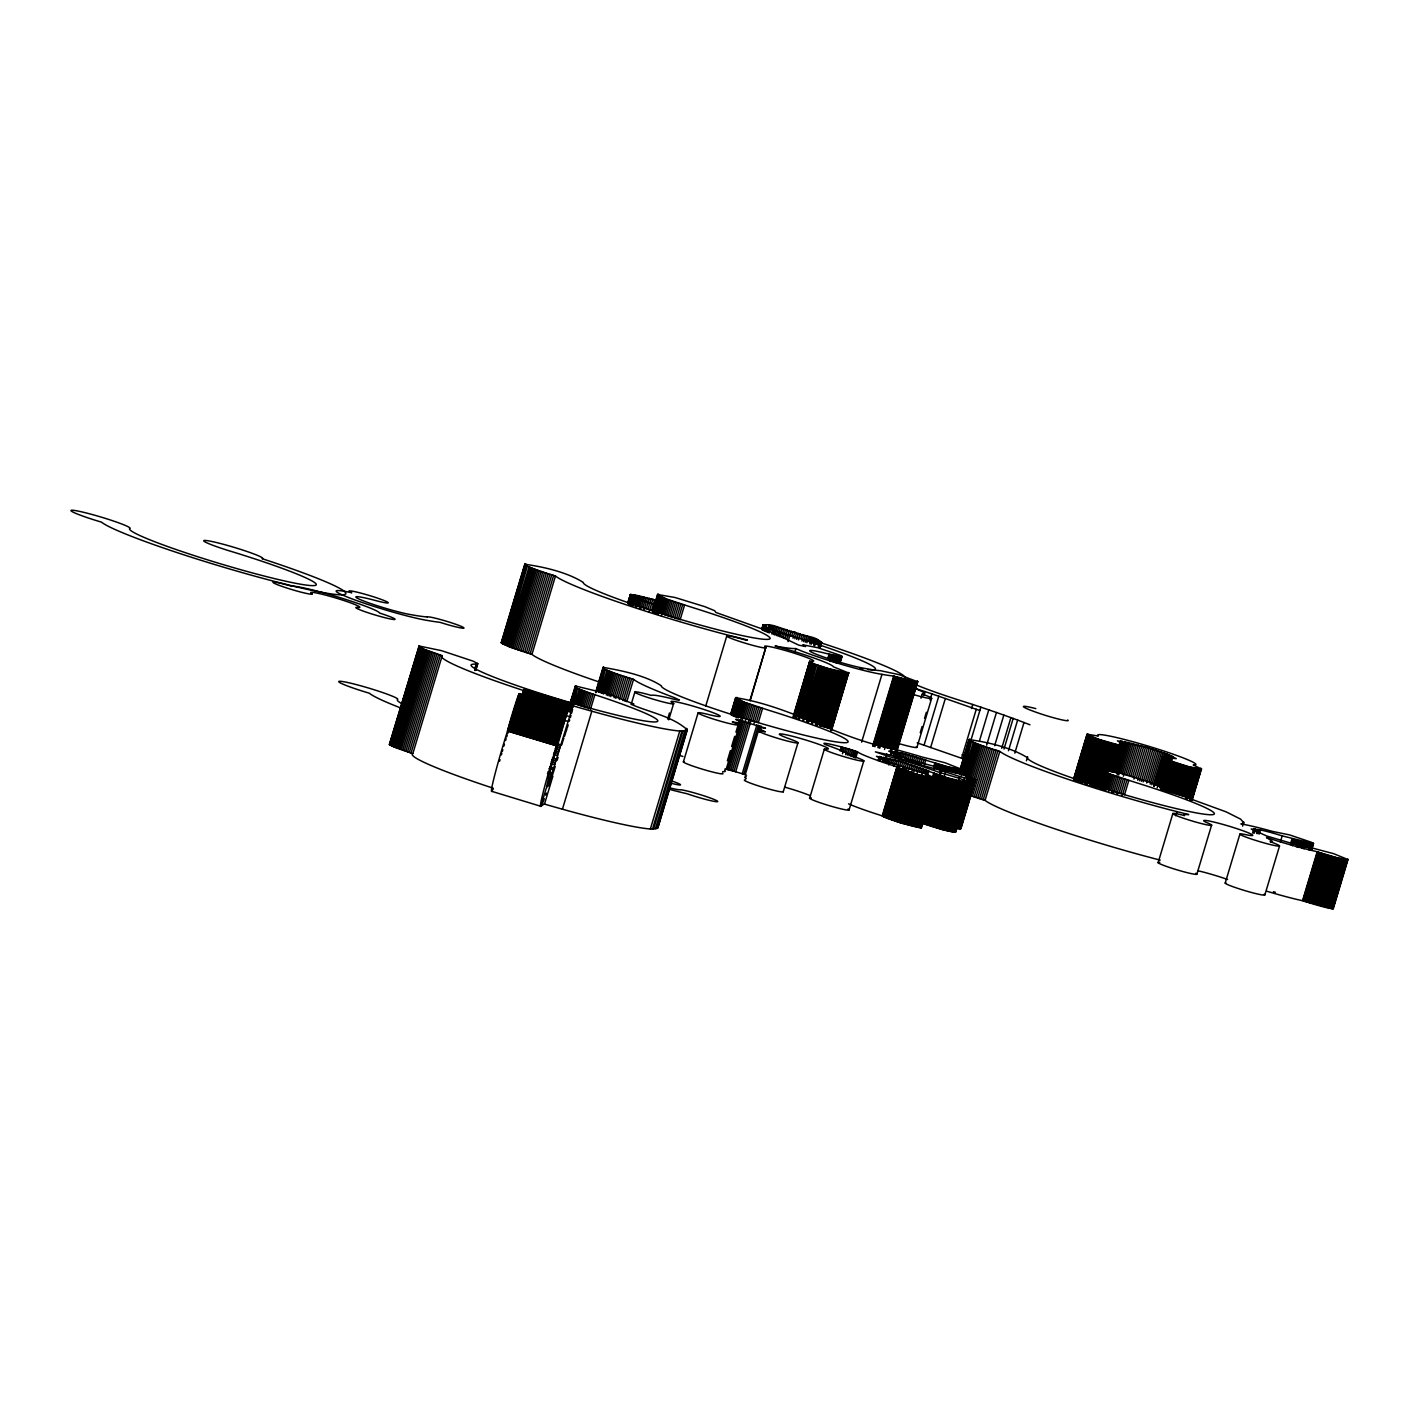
<?xml version="1.0" encoding="UTF-8"?>
<svg xmlns="http://www.w3.org/2000/svg" width="1419" height="1419" viewBox="0 0 1419 1419"><rect width="100%" height="100%" fill="white"/><g stroke="black" fill="none" stroke-linecap="round" stroke-linejoin="round"><path stroke-width="1.5" d="M921.215 822.878L943.795 830.026L955.643 831.995L970.348 783.004L959.616 778.392L938.083 771.989A51.315 3.938 16.7 0 0 888.915 756.558L875.363 751.857L891.398 755.422A51.315 3.938 16.7 0 0 938.651 769.79L962.153 777.257L975.616 779.705L957.062 772.539L908.781 759.484L888.702 751.148L902.661 753.241L948.211 766.899L962.011 769.453L945.019 762.748L921.818 756.948A51.315 3.938 16.7 0 0 880.649 746.11C830.026 733.197 787.332 705.882 735.645 697.669L730.679 714.289M970.348 783.111L947.59 777.914L900.959 761.577L876.428 756.309L886.041 761.418L925.223 773.763L936.274 778.57L921.374 827.703L900.391 822.86L880.117 815.18A51.315 3.938 16.7 0 1 848.544 803.846M573.134 707.088L573.524 704.037L553.108 769.825L546.617 786.729L550.395 769.825L568.345 708.489L555.876 748.079A51.315 2.395 -73.1 0 0 541.827 797.886A51.315 2.395 -73.1 0 0 544.328 798.737M524.445 690.503L524.551 689.173L521.571 696.25M492.056 791.092A51.315 2.395 -73.1 0 1 506.849 733.162L519.319 693.589L518.999 696.179M518.698 697.545L518.307 699.159M572.602 709.358L571.609 713.154M499.665 761.152L500.056 759.679M501.35 754.908L501.829 753.223M571.006 715.318L570.367 717.606M502.326 751.467L502.84 749.693M569.303 721.224L569.675 720.001M503.905 746.057L504.454 744.23M491.843 791.359L540.816 806.294L546.12 788.662L552.523 776.069M552.807 776.37L544.63 803.668L540.816 806.294M419.048 646L424.086 649.263L442.214 655.667L412.823 753.649L393.666 746.82L389.391 744.372L419.048 646L441.433 650.629L473.449 661.272L477.724 663.737L475.791 670.282M389.533 744.567L419.385 645.947M389.782 744.798L419.19 646.816M390.154 745.064L419.563 647.064M390.651 745.347L420.042 647.366M391.236 745.684L420.645 647.685M391.946 746.022L421.337 648.04M392.761 746.412L422.152 648.43M393.666 746.82L423.075 648.838M394.695 747.245L424.086 649.263M395.795 747.707L425.203 649.725M397.001 748.185L426.392 650.204M398.296 748.682L427.687 650.7M399.661 749.197L429.052 651.197M401.098 749.711L430.507 651.729M402.624 750.261L432.015 652.279M404.202 750.811L433.593 652.829M405.834 751.378L435.225 653.379M407.519 751.946L436.91 653.946M409.257 752.513L438.648 654.531M411.013 753.081L440.422 655.099M474.904 668.349L476.145 664.181L477.76 663.897M474.833 670.442L476.695 664.198M475.259 670.424L477.334 663.312M475.578 670.371L477.582 663.542M598.516 681.776A128.26 9.844 16.7 0 1 532.019 654.478L510.095 647.117L501.244 642.665L524.764 564.283C544.08 566.802 568.008 572.62 583.351 582.499A97.468 7.485 16.7 0 0 670.815 616.52A97.468 7.485 16.7 0 0 769.595 638.993A97.468 7.485 16.7 0 0 690.397 606.853L666.38 598.942L657.547 594.49L675.054 597.505L704.888 606.693L714.697 610.72L715.903 612.458L773.053 632.839L798.879 645.202A51.315 3.938 16.7 0 1 805.566 646.532L802.764 644.794L817.77 647.72L840.154 655.276L842.088 656.607L840.03 663.081M501.404 643.02L525.065 564.07M501.652 643.25L525.402 564.017M502.007 643.516L525.846 563.999M502.486 643.8L526.006 565.418L524.764 564.283M503.089 644.137L526.006 565.418M503.78 644.474L526.609 565.738M504.596 644.865L527.3 566.092M505.501 645.273L529.021 566.873L528.116 566.465M506.512 645.698L530.032 567.316L529.021 566.873M507.612 646.159L531.132 567.76L530.032 567.316M508.818 646.621L532.32 568.239L531.132 567.76M510.095 647.117L533.615 568.735L532.32 568.239M511.461 647.632L534.981 569.25L533.615 568.735M512.898 648.164L536.417 569.764L534.981 569.25M514.405 648.696L537.925 570.314L536.417 569.764M515.984 649.246L539.504 570.864L537.925 570.314M517.616 649.813L541.136 571.431L539.504 570.864M519.301 650.381L542.821 571.981L541.136 571.431M521.021 650.949L544.541 572.567L542.821 571.981M522.795 651.516L546.315 573.134L544.541 572.567M524.604 652.101L548.124 573.702L546.315 573.134M526.431 652.669L549.933 574.287L548.124 573.702M528.258 653.237L551.778 574.837L549.933 574.287M530.121 653.787L553.641 575.404L555.538 576.079A128.26 9.844 16.7 0 0 726.67 634.772L747.494 640.004A46.171 3.547 16.7 0 0 745.649 640.022L745.33 639.951A20.522 1.579 16.7 0 0 727.433 636.688A20.522 1.579 16.7 0 0 755.405 646.053L756.309 646.284A20.522 1.579 16.7 0 0 765.834 647.436L750.172 700.809M531.965 654.336L555.485 575.954M569.995 703.256L576.025 686.122L608.68 694.068L633.974 704.09L630.941 704.232C649.459 712.391 672.269 716.187 687.328 729.845L657.919 827.827L652.509 829.122A27.333 2.093 16.7 0 0 650.753 828.998L648.855 828.873A127.941 9.809 16.7 0 1 562.438 809.202L555.946 807.376A128.26 9.844 16.7 0 1 544.453 804.076M570.136 703.452L575.263 686.193M570.403 703.682L575.6 686.14M570.775 703.948L576.025 686.122M571.254 704.25L576.256 687.559L575.067 686.299M571.857 704.569L576.256 687.559M572.549 704.924L576.859 687.896M573.365 705.296L577.568 688.25M574.908 703.629L579.289 689.031L578.367 688.623M575.919 704.055L580.3 689.474L579.289 689.031M577.036 704.516L581.418 689.918L580.3 689.474M578.242 704.995L582.606 690.397L581.418 689.918M579.52 705.491L583.901 690.893L582.606 690.397M580.885 706.006L585.267 691.408L583.901 690.893M582.34 706.52L586.721 691.94L585.267 691.408M583.848 707.07L588.229 692.472L586.721 691.94M585.426 707.62L589.807 693.022L588.229 692.472M587.058 708.187L591.439 693.589L589.807 693.022M588.761 708.755L593.124 694.157L591.439 693.589M590.481 709.323L594.863 694.725L593.124 694.157M595.572 692.437L603.093 667.373C622.444 670.637 646.106 675.763 661.36 685.803A97.468 7.485 16.7 0 0 748.842 719.841A97.468 7.485 16.7 0 0 847.604 742.314A97.468 7.485 16.7 0 0 768.406 710.156L744.407 702.245L735.645 697.669M595.838 692.667L603.412 667.32M596.814 690.893L603.855 667.302M597.293 691.177L604.033 668.721L603.093 667.373M562.438 809.202L591.829 711.203A127.941 9.809 16.7 0 0 678.264 730.891L680.144 730.998A27.333 2.093 16.7 0 1 681.9 731.14L687.328 729.845M597.878 691.514L604.033 668.721M598.57 691.851L604.618 669.058M599.386 692.241L605.31 669.413M600.29 692.649L607.03 670.194L606.126 669.786M627.641 603.075L630.71 594.472L656.5 600.219M627.783 603.27L630.391 594.526M628.032 603.483L630.71 594.472M601.301 693.075L608.042 670.619L607.03 670.194M628.706 602.614L631.153 594.455M628.386 603.749L630.178 594.614M628.865 604.051L630.834 595.59M602.401 693.536L609.141 671.081L608.042 670.619M629.468 604.37L631.313 595.874M630.16 604.725L633.14 594.614M603.607 693.997L610.347 671.542L609.141 671.081M630.976 605.097L634.027 594.738M605.505 692.454L611.624 672.038L610.347 671.542M633.779 598.978L635.002 594.898M631.881 605.505L634.328 597.346L631.916 596.193M632.892 605.931L636.067 595.093M606.25 695.008L612.99 672.553L611.624 672.038M634.612 604.352L637.237 595.324M607.687 695.541L614.427 673.085L612.99 672.553M637.273 599.669L638.497 595.572M635.18 606.871L637.645 598.694L634.328 597.346M609.194 696.073L615.935 673.617L614.427 673.085M636.475 607.35L639.827 595.874M610.773 696.623L617.513 674.167L615.935 673.617M638.444 605.824L641.246 596.193M613.026 695.15L619.145 674.734L617.513 674.167M639.277 608.396L642.736 596.548M643.073 601L644.297 596.92M614.09 697.758L620.83 675.302L619.145 674.734M640.785 608.928L643.233 600.769L637.645 598.694M642.967 607.438L645.911 597.328M615.828 698.325L622.569 675.87L620.83 675.302M643.995 610.046L647.578 597.754M618.205 696.853L624.325 676.437L622.569 675.87M646.284 608.574L649.299 598.215M619.393 699.478L626.134 677.023L624.325 676.437M648.022 609.141L651.055 598.694M621.824 698.006L627.961 677.59L626.134 677.023M651.623 603.27L652.846 599.173M649.175 611.766L651.623 603.589L643.233 600.769M623.065 700.614L629.788 678.158L627.961 677.59M651.587 610.294L654.656 599.687M624.91 701.163L631.65 678.725L633.495 679.275A128.26 9.844 16.7 0 0 674.397 697.634L679.382 700.028L676.703 699.922A46.348 3.547 16.7 0 0 651.356 695.416L647.507 694.334A20.345 1.561 16.7 0 0 635.943 692.969A20.345 1.561 16.7 0 0 660.952 701.394A20.345 1.561 16.7 0 0 672.535 702.76A25.648 1.969 16.7 0 1 685.785 704.108A25.648 1.969 16.7 0 1 717.517 714.52A25.648 1.969 16.7 0 1 707.957 714.378A20.7 1.596 16.7 0 0 700.773 714.502A20.7 1.596 16.7 0 0 727.894 723.193A20.7 1.596 16.7 0 0 735.06 723.051L732.31 721.934L737.366 722.626A46.348 3.547 16.7 0 0 735.787 719.327L765.462 728.16A46.348 3.547 16.7 0 0 765.373 731.849L762.571 731.246A20.345 1.561 16.7 0 0 767.307 734.918A20.345 1.561 16.7 0 0 794.463 742.634A20.345 1.561 16.7 0 0 789.727 738.944A25.648 1.969 16.7 0 1 782.969 734.173A25.648 1.969 16.7 0 1 815.57 743.166A25.648 1.969 16.7 0 1 826.124 748.984A20.7 1.596 16.7 0 0 835.649 754.039A20.7 1.596 16.7 0 0 862.025 761.098A20.7 1.596 16.7 0 0 852.482 756.043L846.788 753.312A46.348 3.547 16.7 0 0 826.142 744.904C814.08 739.175 855.018 750.261 857.573 751.981A51.315 3.938 16.7 0 0 894.821 766.189L916.319 774.242L936.274 778.57M652.474 611.607L657.636 594.366M652.616 611.802L657.848 594.277M652.864 612.015L657.955 595.075M653.219 612.281L658.629 594.206M626.755 701.731L633.548 679.399M653.698 612.582L658.788 595.625M654.301 612.902L659.374 595.945M654.993 613.256L660.083 596.299M656.429 611.518L660.882 596.689M656.713 614.037L661.804 597.08M657.724 614.462L662.797 597.523M631.757 702.423L634.825 692.224M659.463 612.795L663.915 597.967M660.651 613.274L665.103 598.446M661.307 615.881L666.38 598.942M663.312 614.285L667.746 599.457M664.748 614.817L669.2 599.971M666.256 615.349L670.708 600.521M667.835 615.899L672.287 601.071M669.466 616.467L673.919 601.638M671.152 617.034L675.604 602.206M672.872 617.602L677.324 602.773M674.646 618.17L679.098 603.341M676.455 618.755L680.889 603.909M678.264 619.323L682.716 604.494M680.109 619.89L684.561 605.062M667.639 719.078L669.466 712.959M668.757 719.823L673.653 703.505M650.363 829.015L679.772 731.016M652.509 829.122L681.9 731.14M653.52 829.068L682.929 731.087M655.347 828.98L684.738 730.998M659.108 820.076L660.97 813.832M663.471 805.478L666.611 795.066M667.852 790.897L672.234 776.299M680.375 749.197L682.237 742.935M684.738 734.599L686.619 728.355M656.678 828.749L686.087 730.767M657.547 828.359L687.222 729.171M683.39 761.861L698.095 712.87M705.775 705.97L726.776 635.978M730.803 714.484L735.858 697.58M731.069 714.715L736.195 697.527M731.424 714.981L736.638 697.509M731.902 715.265L737.188 697.527M732.488 715.584L737.401 699.265M733.197 715.939L738.093 699.62M733.995 716.329L738.909 699.993M734.918 716.737L739.813 700.401M761.648 629.185C764.398 617.567 786.747 632.519 794.835 632.076C801.469 637.113 823.996 635.428 820.519 646.851M761.772 629.38L763.156 624.732M735.911 717.163L740.824 700.826M762.038 629.61L763.493 624.679M762.393 629.876L762.943 624.821M762.872 630.16L763.617 625.797M737.029 717.606L741.924 701.288M763.475 630.497L765.16 624.732M764.167 630.852L765.923 624.821M738.217 718.085L743.113 701.766M764.965 631.224L766.189 627.145L764.096 626.081M740.115 716.542L744.407 702.245M765.888 631.632L767.111 627.553L766.189 627.145M727.362 760.815L730.413 750.598M731.636 746.518L734.705 736.319M735.929 732.222L739.601 719.983M740.86 719.096L745.773 702.76M766.899 632.058L768.85 625.3M724.914 768.974L726.191 769.258L740.895 720.267M767.998 632.519L770.02 625.531M742.314 719.628L747.21 703.292M726.191 769.258L727.592 769.595L742.297 720.604M769.187 632.98L771.28 625.779M727.592 769.595L729.082 769.967L743.787 720.976M744.425 718.12L748.718 703.824M749.942 700.401L765.196 649.547M771.386 630.16L772.61 626.081M745.401 720.71L750.296 704.374M729.082 769.967L730.661 770.375L745.347 721.384M772.805 630.479L774.029 626.4M771.83 633.991L773.071 629.912L767.111 627.553M747.636 719.238L751.928 704.941M730.661 770.375L732.293 770.819L746.997 721.828M773.284 634.524L775.519 626.755M732.293 770.819L733.978 771.28L748.682 722.289M748.718 721.845L753.613 705.509M774.792 635.056L777.08 627.127M750.438 722.413L755.334 706.077M776.37 635.606L778.694 627.535M733.978 771.28L735.698 771.776L750.385 722.785M778.517 634.098L780.361 627.961M778.002 636.173L779.226 632.094L773.071 629.912M752.815 720.941L757.107 706.662M780.237 634.541L782.082 628.422M779.687 636.741L780.911 632.661L779.226 632.094M754.003 723.566L758.917 707.23M781.408 637.308L783.838 628.901M756.451 722.094L760.726 707.797M746.571 775.2L742.243 773.745L756.948 724.737M783.182 637.876L785.629 629.38M758.296 722.661L762.571 708.365M743.787 774.242L758.491 725.251M785.594 636.031L787.439 629.894M784.973 638.461L786.197 634.382L780.911 632.661M745.241 774.739L759.945 725.748M786.8 639.029L789.283 630.426M759.449 732.346L761.276 726.209M789.283 637.096L791.128 630.958M788.042 641.636L789.869 635.517L786.197 634.382M791.749 635.606L792.973 631.508M792.99 638.195L794.835 632.076M794.835 638.763L796.662 632.643M796.662 639.33L798.489 633.211M794.622 652.829L795.899 648.589A51.315 3.938 16.7 0 0 837.689 663.223A51.315 3.938 16.7 0 0 881.022 674.185L881.962 674.344A121.378 9.312 16.7 0 0 892.48 675.923L917.809 681.829L898.99 674.628L880.348 670.673A125.174 9.596 16.7 0 1 864.81 668.42A30.775 2.359 16.7 0 1 817.557 654.78A30.775 2.359 16.7 0 1 826.674 653.591L842.088 656.607M798.454 639.916L800.298 633.779M800.83 638.444L802.054 634.364M801.948 641.051L803.793 634.932M803.633 641.619L805.478 635.499M805.265 642.186L807.109 636.067M806.843 642.736L808.688 636.617M808.972 641.228L810.196 637.149M809.806 643.8L811.633 637.681M811.154 644.315L812.998 638.195M813.052 642.772L814.275 638.674M813.637 645.29L815.482 639.153M793.15 716.595L809.735 661.183L811.42 661.183A25.648 1.969 16.7 0 0 795.403 653.556A25.648 1.969 16.7 0 0 764.628 646.195L764.93 646.816A25.648 1.969 16.7 0 0 765.515 647.206L765.905 647.419M793.452 716.843L809.735 661.183M814.737 645.734L816.581 639.614M794.303 714.874L809.806 661.626M793.948 717.163L810.196 661.91M794.285 717.34L810.48 662.07M816.368 644.12L817.592 640.04M794.658 717.535L810.817 662.265M795.101 717.748L811.189 662.46M817.273 644.528L818.497 640.448M795.58 717.961L811.615 662.655M796.094 718.191L812.094 662.868M818.089 644.918L819.313 640.82M797.301 716.311L812.626 663.099M818.178 647.312L820.005 641.175M797.921 716.56L813.193 663.347M819.366 645.592L820.59 641.494M797.939 718.954L813.814 663.595M819.845 645.876L821.069 641.796M819.987 646.993L821.441 642.062M798.631 719.22L814.471 663.861M820.306 646.94L821.69 642.293M799.376 719.504L815.162 664.127M800.777 717.659L815.907 664.411M801.593 717.961L816.67 664.695M802.427 718.262L818.32 665.298L817.486 664.997M802.675 720.692L819.189 665.6L818.32 665.298M803.562 720.994L820.093 665.919L819.189 665.6M783.235 791.855L797.921 742.864M805.123 719.185L821.016 666.221L820.093 665.919M806.063 719.504L821.956 666.54L821.016 666.221M806.4 721.934L822.931 666.859L821.956 666.54M807.376 722.253L823.907 667.178L822.931 666.859M808.387 722.573L824.9 667.498L823.907 667.178M827.774 658.451L829.051 654.23M810.018 720.781L825.911 667.817L824.9 667.498M828.749 658.718L830.009 654.478M811.047 721.1L826.94 668.136L825.911 667.817M829.689 658.966L830.949 654.727M811.437 723.53L827.951 668.438L826.94 668.136M829.955 661.307L831.871 654.957M830.86 661.538L832.758 655.17M812.466 723.832L828.98 668.757L848.934 673.085L833.343 666.788A46.171 3.547 16.7 0 0 776.778 646.443L775.058 645.982L779.811 646.851A127.941 9.809 16.7 0 0 793.682 648.572L795.899 648.589M832.35 659.622L833.627 655.383M814.134 722.023L830.009 669.058M833.184 659.817L834.461 655.578M815.162 722.324L831.037 669.36M833.343 662.123L835.259 655.773M834.106 662.301L836.022 655.933M815.535 724.737L832.066 669.662M834.833 662.442L836.749 656.092M816.564 725.02L833.077 669.945M835.525 662.584L837.423 656.234M836.163 662.708L838.079 656.358M817.557 725.304L834.088 670.229M836.767 662.833L838.682 656.465M819.189 723.459L835.082 670.495M837.334 662.921L839.232 656.571M837.831 662.992L839.746 656.642M838.31 663.063L840.208 656.695M819.526 725.836L836.057 670.761M838.718 663.099L840.633 656.749M839.09 663.134L841.272 655.844M820.484 726.102L837.015 671.01M839.409 663.152L841.538 656.004M839.658 663.134L841.751 656.163M821.424 726.333L837.937 671.258M822.328 726.563L838.86 671.489M823.215 726.794L839.746 671.701M824.067 727.007L840.598 671.914M824.9 727.202L841.432 672.109M825.698 727.379L842.212 672.287M826.443 727.539L842.975 672.464M827.171 727.699L843.702 672.606M827.845 727.841L844.376 672.748M828.483 727.947L845.014 672.872M829.086 728.071L845.6 672.978M829.636 728.16L846.15 673.067M830.133 728.231L846.664 673.138M809.61 798.276L824.315 749.285M830.594 728.284L847.125 673.209M831.002 728.337L847.533 673.245M830.718 730.483L847.888 673.28M831.037 730.483L848.331 672.482M831.286 730.483L848.562 672.624M831.481 730.448L848.739 672.766M840.137 751.006L841.361 746.926M841.538 751.361L842.762 747.263M842.443 753.791L844.27 747.671M844.642 752.194L845.866 748.097M845.671 754.695L847.515 748.576M847.338 755.192L849.165 749.072M848.97 755.706L850.815 749.587M850.549 756.221L852.393 750.101M852.056 756.717L853.883 750.598M853.44 757.214L855.267 751.094M854.664 757.675L856.508 751.556M855.746 758.101L857.573 751.981M861.635 742.137L881.962 674.344M849.13 809.788L863.834 760.797M872.685 745.951L893.668 676.047M873.146 746.11L894.112 676.189M874.069 746.394L895.052 676.491M875.009 746.696L895.992 676.792M876.605 744.869L896.95 677.076M877.563 745.17L897.908 677.377M877.882 747.582L898.866 677.661M878.858 747.866L899.823 677.963M879.815 748.15L900.781 678.247M881.412 746.305L901.757 678.513M878.059 760.513L879.283 756.433M882.37 746.589L902.697 678.796M878.946 760.637L880.17 756.558M883.31 746.855L903.637 679.045M879.94 760.815L881.164 756.717M884.232 747.103L904.577 679.311M884.516 749.48L905.499 679.559M886.059 747.6L906.404 679.79M882.21 761.24L883.434 757.161M886.946 747.831L907.273 680.02M883.487 761.506L884.711 757.427M887.797 748.044L908.142 680.251M885.58 758.048L886.804 753.95M888.631 748.256L908.976 680.464M884.835 761.808L886.059 757.711M889.447 748.452L909.792 680.659M886.272 762.127L887.496 758.048M890.227 748.629L910.572 680.836M890.334 750.935L911.317 681.014M887.762 762.482L888.986 758.402M891.7 748.966L912.045 681.173M890.423 755.05L891.646 750.97M892.374 749.126L912.719 681.315M893.03 749.25L913.375 681.457M891.274 755.174L892.498 751.094M888.72 764.912L890.547 758.793M893.633 749.374L913.978 681.581M894.201 749.48L914.546 681.688M894.733 749.569L915.078 681.776M890.955 763.28L892.179 759.2M893.296 755.511L894.52 751.431M895.212 749.64L915.557 681.847M895.655 749.693L916 681.9M894.449 755.742L895.673 751.662M896.063 749.746L916.39 681.954M896.098 751.041L917.082 681.12M892.622 763.706L893.846 759.626M896.063 751.91L917.33 681.28M896.329 751.91L917.525 681.422M896.684 751.857L917.774 681.652M895.691 755.99L896.914 751.91M893.739 766.207L895.584 760.087M897.021 756.274L898.245 752.194M896.116 764.646L897.34 760.566M898.422 756.593L899.646 752.513M882.246 815.89L896.95 766.899M899.894 756.948L901.118 752.868M882.529 816.173L897.056 767.023M882.778 816.351L899.132 761.063M883.115 816.546L897.801 767.555M883.505 816.776L898.209 767.785M900.817 759.36L902.661 753.241M883.984 817.007L898.688 768.016M899.114 767.697L900.959 761.577M884.534 817.255L899.22 768.264M885.137 817.539L899.841 768.548M903.034 757.711L904.258 753.631M921.002 698.201L922.244 694.122L924.585 693.926A46.348 3.547 16.7 0 0 914.262 688.144M885.828 817.823L900.515 768.832M901.562 766.189L902.786 762.109M886.573 818.124L901.26 769.133M904.701 758.136L905.925 754.057M923.574 695.612L924.798 691.532L913.712 687.931M887.372 818.444L902.076 769.453M902.803 768.761L904.648 762.642M888.223 818.781L902.927 769.79M905.801 760.637L907.628 754.518M889.145 819.118L903.85 770.127M904.648 769.311L906.493 763.191M890.121 819.472L904.808 770.482M908.16 759.059L909.384 754.979M891.132 819.827L905.819 770.836M906.51 769.878L908.337 763.759M909.331 761.595L911.175 755.476M892.179 820.2L906.883 771.209M893.278 820.572L907.965 771.581M908.337 770.446L910.182 764.327M911.14 762.109L912.985 755.972M920.257 732.683L922.084 726.546M924.549 718.386L926.376 712.267M930.048 700.01L931.893 693.891L924.798 691.532M894.396 820.945L909.1 771.954M916.976 747.316L931.662 698.325M910.767 768.974L911.991 764.894M912.985 762.624L914.812 756.504M895.549 821.335L910.253 772.344M896.737 821.707L911.441 772.716M911.956 771.599L913.801 765.462M914.829 763.174L916.656 757.037M897.943 822.098L912.63 773.107M913.712 772.167L915.557 766.047M899.149 822.47L913.854 773.479M916.674 763.706L918.519 757.586M900.391 822.86L915.078 773.869M916.053 770.694L917.277 766.615M964.973 759.431L924.053 745.223L938.757 696.232L931.893 693.891M918.519 764.273L920.363 758.154M901.615 823.233L916.319 774.242M917.117 773.302L918.962 767.182M920.363 764.841L922.208 758.722M902.856 823.588L917.561 774.597M919.352 771.812L920.576 767.732M904.08 823.96L918.785 774.969M922.811 763.369L924.035 759.289M905.304 824.297L920.009 775.306M920.913 772.362L922.137 768.282M906.528 824.652L921.215 775.643M924 765.976L925.827 759.857M921.8 774.951L923.645 768.832M930.633 747.511L945.338 698.52L938.757 696.232M907.717 824.971L922.403 775.98M923.84 773.426L925.064 769.346M908.887 825.29L923.574 776.299M925.188 773.94L926.412 769.861M910.022 825.592L924.727 776.601M925.844 776.477L927.689 770.34M911.14 825.876L925.827 776.885M912.204 826.142L926.909 777.151M927.636 774.898L928.86 770.819M913.233 826.39L927.937 777.399M914.226 826.621L928.913 777.63M915.166 826.834L929.853 777.843M933.684 766.969L934.908 762.89M916.053 827.029L930.74 778.038M916.887 827.206L931.574 778.197M934.216 769.382L936.061 763.262M932.514 777.08L933.755 772.983M917.65 827.348L932.354 778.357M933.188 777.364L934.411 773.266M936.026 767.732L937.249 763.653M918.359 827.472L933.063 778.481M933.915 777.647L935.139 773.568M918.998 827.579L933.702 778.588M937.214 768.105L938.438 764.025M919.583 827.667L934.27 778.659M934.695 777.967L935.919 773.887M920.08 827.72L934.784 778.729M923.148 818.621L926.199 808.404M927.441 804.325L930.492 794.126M931.715 790.046L934.784 779.829M920.523 827.756L936.771 774.206M938.438 768.495L939.662 764.415M920.878 827.756L935.582 778.765M921.162 827.738L936.15 778.322M922.971 823.552L937.675 774.561M939.662 768.867L940.886 764.788M923.929 823.889L938.615 774.898M939.36 774.366L940.584 770.286M940.903 769.24L942.127 765.16M939.662 774.49L940.886 770.411M924.922 824.262L939.626 775.271M940.478 774.809L941.702 770.73M942.145 769.612L943.369 765.533M925.968 824.616L940.655 775.625M927.05 824.989L941.737 775.998M943.369 769.967L944.593 765.888M928.168 825.379L942.855 776.37M944.593 770.322L945.817 766.225M929.321 825.752L944.007 776.761M945.799 770.659L947.023 766.579M944.291 776.211L945.515 772.131M946.987 770.978L948.211 766.899M930.492 826.142L945.178 777.133M948.158 771.297L949.382 767.218M931.68 826.514L946.384 777.523M949.293 771.599L950.517 767.519M932.904 826.905L947.59 777.914M950.411 771.883L951.635 767.803M934.128 827.277L948.814 778.286M951.475 772.149L952.699 768.069M935.352 827.649L950.056 778.659M971.483 708.56L972.724 704.48L964.388 701.784A73.753 5.658 16.7 0 1 916.568 685.022M952.504 772.397L953.728 768.318M936.593 828.022L951.298 779.031M953.497 772.628L954.721 768.548M937.835 828.377L952.521 779.386M954.419 772.841L955.643 768.761M955.306 773.036L956.53 768.956M939.059 828.731L953.745 779.74M956.14 773.195L957.364 769.116M940.265 829.068L954.969 780.078M956.903 773.355L958.127 769.258M961.568 758.296L976.254 709.305L945.338 698.52M957.612 773.479L958.836 769.4M941.471 829.405L956.158 780.415M958.251 773.568L959.475 769.488M958.818 773.657L960.042 769.577M960.468 768.211L969.035 739.618C988.351 742.155 1012.297 747.973 1027.622 757.835A97.468 7.485 16.7 0 0 1115.103 791.873A97.468 7.485 16.7 0 0 1213.866 814.346A97.468 7.485 16.7 0 0 1134.668 782.188L1110.669 774.277L1101.818 769.825L1119.325 772.858L1150.596 782.561L1158.968 786.055L1160.174 787.793L1226.14 811.863L1240.649 819.153L1243.931 823.073A27.333 2.093 16.7 0 0 1243.363 823.322L1240.862 823.925L1242.459 824.173A51.315 3.938 16.7 0 1 1272.4 831.392L1289.552 834.904L1311.369 842.265L1313.497 843.596L1311.67 849.821M960.007 770.606L969.354 739.405M942.642 829.725L957.346 780.734M959.333 773.71L960.557 769.63M960.876 768.779L969.674 739.352M959.758 773.745L961.106 768.69M960.007 773.124L970.117 739.334M960.113 773.745L970.294 740.753L969.035 739.618M943.795 830.026L958.481 781.035M958.534 780.681L959.758 776.601M960.61 773.692L961.887 769.222M960.787 773.55L962.011 769.453M971.057 739.849L980.866 707.176L972.724 704.48M961.089 773.745L970.294 740.753M944.912 830.31L959.599 781.319M961.177 776.14L970.88 741.09M962.596 774.472L971.572 741.428M945.994 830.594L960.681 781.603M963.501 774.88L973.292 742.226L972.387 741.818M947.041 830.842L961.727 781.851M964.512 775.306L974.303 742.651L973.292 742.226M948.034 831.091L962.738 782.1M963.217 781.94L964.441 777.86M948.992 831.303L963.678 782.312M965.612 775.767L975.403 743.113L974.303 742.651M949.879 831.499L964.583 782.508M966.8 776.246L976.609 743.574L975.403 743.113M950.73 831.676L966.605 778.41M951.528 831.836L966.215 782.845M968.095 776.743L977.886 744.07L976.609 743.574M966.392 782.738L967.616 778.641M979.589 740.47L988.777 709.855L980.866 707.176M952.255 831.96L966.942 782.969M967.368 782.951L968.592 778.871M952.912 832.084L967.616 783.075M969.461 777.257L979.252 744.585L977.886 744.07M953.497 832.155L969.514 779.084M954.029 832.226L968.734 783.235M954.49 832.261L970.383 779.262M970.898 777.772L980.689 745.117L979.252 744.585M954.863 832.279L969.567 783.288M955.182 832.279L969.869 783.288M955.413 832.243L971.199 779.421M955.679 828.253L957.24 828.572L971.944 779.563M972.405 778.322L982.196 745.649L980.689 745.117M957.24 828.572L972.636 779.687M957.931 828.678L973.257 779.794M973.984 778.871L983.775 746.199L982.196 745.649M958.552 828.785L973.806 779.865M959.102 828.856L974.285 779.9M961.763 821.761C958.215 823.818 962.667 829.175 959.599 828.909M962.987 817.681L966.037 807.464M968.503 799.305L970.33 793.186M960.007 828.927L974.977 779.102M960.344 828.927L975.243 779.279M960.592 828.909L985.407 746.766L983.775 746.199M960.929 828.696L975.616 779.705M986.648 745.152L996.457 712.498L988.777 709.855M1160.21 860.127L1156.237 859.098A128.26 9.844 16.7 0 1 985.123 800.422L972.405 796.325L987.092 747.334L985.407 746.766M974.126 796.893L988.83 747.902L987.092 747.334M975.9 797.478L990.586 748.469L988.83 747.902M977.691 798.046L992.395 749.055L990.586 748.469M994.648 745.702L1003.836 715.087L996.457 712.498M979.518 798.613L994.222 749.622L992.395 749.055M981.363 799.181L996.067 750.19L994.222 749.622M983.207 799.748L997.912 750.74L999.756 751.307A128.26 9.844 16.7 0 0 1170.941 810.107L1188.75 814.595L1183.978 814.488L1184.528 815.623L1180.98 814.701A20.345 1.561 16.7 0 0 1176.28 815.57A20.345 1.561 16.7 0 0 1203.454 824.067A20.345 1.561 16.7 0 0 1208.154 823.197A25.648 1.969 16.7 0 1 1212.926 821.832A25.648 1.969 16.7 0 1 1246.538 832.084A25.648 1.969 16.7 0 1 1245.669 834.638A20.7 1.596 16.7 0 0 1245.758 837.015A20.7 1.596 16.7 0 0 1273.801 845.352A20.7 1.596 16.7 0 0 1273.712 842.992L1270.129 841.698L1272.488 841.502L1266.475 837.494A51.315 3.938 16.7 0 0 1315.644 851.365L1337.62 857.892L1348.05 859.577L1333.541 853.635L1311.28 847.782A23.218 1.774 16.7 0 1 1301.028 846.15L1266.865 836.057L1251.186 828.998L1260.48 829.955A24.478 1.88 16.7 0 1 1282.191 835.862L1313.497 843.702M985.07 800.298L999.81 751.431M1001.725 748.239L1010.913 717.624L1003.836 715.087M1003.996 749.055L1013.184 718.422L1010.913 717.624M1008.466 750.722L1017.636 720.089L1013.184 718.422M1014.816 753.117L1024.004 722.502L1017.636 720.089M1026.398 760.815L1027.64 756.735M1073.527 779.35L1087.007 734.226L1098.341 736.035A51.315 3.938 16.7 0 1 1150.951 746.944A51.315 3.938 16.7 0 1 1193.237 764.983L1201.591 769.045L1188.785 766.721L1166.507 759.573L1162.267 757.249L1176.298 758.651L1167.465 754.198L1147.439 747.529L1117.427 740.842L1126.314 746.057L1120.052 745.383L1099.335 739.53L1087.007 734.439M1073.633 779.474L1087.326 734.12M1073.828 779.634L1087.61 734.102M1074.094 779.811L1087.947 734.102M1074.431 780.024L1087.912 735.113M1074.839 780.237L1088.32 735.326M1075.336 780.485L1088.799 735.574M1075.886 780.734L1089.366 735.822M1076.524 781.018L1089.987 736.106M1077.198 781.301L1090.679 736.39M1077.961 781.603L1091.442 736.709M1078.777 781.94L1092.24 737.029M1080.249 780.219L1093.127 737.348M1080.569 782.614L1094.049 737.703M1081.544 782.969L1095.007 738.057M1082.555 783.323L1096.036 738.412M1084.24 781.656L1097.1 738.785M1084.719 784.068L1098.2 739.157M1085.854 784.441L1099.335 739.53M1087.007 784.831L1100.488 739.92M1088.816 783.164L1101.676 740.31M1089.402 785.594L1102.882 740.683M1090.626 785.966L1104.106 741.073M1091.85 786.357L1105.33 741.445M1093.091 786.729L1106.572 741.818M1094.333 787.084L1107.796 742.172M1095.557 787.439L1109.037 742.527M1096.94 786.321L1101.924 769.701M1096.781 787.793L1110.243 742.882M1097.33 786.747L1102.226 770.411M1097.685 787.013L1102.598 770.677M1098.164 787.297L1103.077 770.978M1103.503 769.754L1111.449 743.219M1098.767 787.616L1103.663 771.297M1104.691 770.091L1112.638 743.538M1099.459 787.971L1104.354 771.652M1100.275 788.361L1105.17 772.025M1105.844 770.393L1113.809 743.858M1101.179 788.769L1106.075 772.433M1106.98 770.694L1114.944 744.159M1102.191 789.195L1107.086 772.858M1108.079 770.978L1116.043 744.443M1103.29 789.638L1108.186 773.32M1109.161 771.244L1117.108 744.709M1104.479 790.117L1109.392 773.781M1110.172 771.493L1118.137 744.957M1111.166 771.723L1119.112 745.188M1119.183 744.922L1120.407 740.824M1105.773 790.614L1110.669 774.277M1112.088 771.936L1120.052 745.383M1120.052 745.046L1121.276 740.949M1107.742 789.088L1112.035 774.792M1112.957 772.113L1120.921 745.578M1121.028 745.206L1122.269 741.108M1113.791 772.291L1121.755 745.755M1108.576 791.66L1113.472 775.324M1114.554 772.433L1122.518 745.897M1115.245 772.557L1123.209 746.022M1123.28 745.614L1124.504 741.534M1110.687 790.152L1114.979 775.856M1115.884 772.645L1123.848 746.11M1116.451 772.734L1124.398 746.199M1124.522 745.88L1125.764 741.8M1116.948 772.787L1124.895 746.252M1117.356 772.805L1125.32 746.27M1111.662 792.742L1116.558 776.406M1117.711 772.823L1125.675 746.288M1127.094 742.084L1117.374 774.845L1126.278 745.951M1113.294 793.31L1118.19 776.973M1118.704 775.076L1128.513 742.403M1120.815 773.39L1130.003 742.758M1115.582 791.837L1119.875 777.541M1122.358 773.763L1131.546 743.148M1116.7 794.445L1121.613 778.109M1123.369 776.211L1133.16 743.538M1119.094 792.973L1123.369 778.676M1125.639 774.597L1134.828 743.982M1120.886 793.54L1125.178 779.262M1127.36 775.058L1136.548 744.425M1122.092 796.165L1127.005 779.829M1129.116 775.519L1138.304 744.904M1124.557 794.693L1128.832 780.397M1130.908 776.016L1140.096 745.401M1132.717 776.53L1141.905 745.915M1133.941 779.102L1143.749 746.429M1136.406 777.594L1145.594 746.979M1137.648 780.184L1147.439 747.529M1139.492 780.752L1149.301 748.079M1141.337 781.319L1151.128 748.647M1143.164 781.887L1152.955 749.214M1145.576 780.415L1154.764 749.8M1146.729 783.022L1156.52 750.367M1149.071 781.55L1158.259 750.935M1150.135 784.175L1159.944 751.502M1151.767 784.725L1161.576 752.07M1153.966 783.235L1163.154 752.62M1153.789 786.055L1162.48 757.107M1153.966 786.215L1162.693 757.072M1154.215 786.392L1162.995 757.054M1155.137 784.547L1164.662 753.152M1155.527 784.76L1163.491 758.225M1156.006 784.991L1163.952 758.456M1156.538 785.239L1164.502 758.704M1164.875 757.764L1166.099 753.684M1157.141 785.523L1165.105 758.97M1157.194 787.847L1165.779 759.271M1166.241 758.278L1167.465 754.198M1158.543 786.108L1166.507 759.573M1159.341 786.428L1167.305 759.892M1167.518 758.775L1168.742 754.695M1160.21 786.747L1168.156 760.212M1168.706 759.236L1169.93 755.156M1160.494 789.141L1169.079 760.549M1169.824 759.697L1171.047 755.617M1161.451 789.478L1170.036 760.903M1170.817 760.123L1172.041 756.043M1162.463 789.851L1171.047 761.258M1171.739 760.531L1172.963 756.451M1163.509 790.206L1172.094 761.631M1164.609 790.578L1173.176 762.003M1165.726 790.968L1174.311 762.393M1166.879 791.341L1175.464 762.766M1168.068 791.731L1176.635 763.156M1169.256 792.104L1177.841 763.528M1170.48 792.494L1179.047 763.919M1171.704 792.866L1180.271 764.291M1172.945 793.239L1181.513 764.664M1174.169 793.611L1182.754 765.036M1175.411 793.966L1183.978 765.391M1176.635 794.321L1185.202 765.746M1177.841 794.658L1186.408 766.083M1158.099 862.734L1172.803 813.743M1179.029 794.995L1187.614 766.402M1180.2 795.314L1188.785 766.721M1181.353 795.616L1189.92 767.023M1175.677 815.73L1176.901 811.65M1182.47 795.899L1191.038 767.307M1183.535 796.165L1192.12 767.59M1184.581 796.414L1193.148 767.839M1185.574 796.644L1194.142 768.069M1185.894 798.915L1195.082 768.282M1186.798 799.11L1195.986 768.477M1188.235 797.23L1196.82 768.655M1189.016 797.389L1197.601 768.814M1189.743 797.513L1198.31 768.938M1189.778 799.66L1198.966 769.045M1190.364 799.748L1199.552 769.133M1190.878 799.802L1200.066 769.187M1191.321 799.837L1200.758 768.282M1191.694 799.855L1201.077 768.477M1191.978 799.837L1201.325 768.655M1192.208 799.802L1201.503 768.796M1196.926 874.015L1211.631 825.024M1225.2 883.079L1239.904 834.088M1242.547 826.089L1243.771 822.009M1252.569 832.882L1253.811 828.802M1253.438 832.988L1254.662 828.891M1254.396 833.13L1255.62 829.033M1256.649 833.521L1257.873 829.441M1257.926 833.769L1259.15 829.689M1259.256 834.053L1260.48 829.955M1280.364 841.981L1282.191 835.862M1264.861 894.892L1279.566 845.901M1290.776 842.957L1291.999 838.877M1291.396 845.369L1293.223 839.25M1292.62 845.742L1294.465 839.605M1294.465 844.057L1295.689 839.977M1295.707 844.411L1296.931 840.332M1296.292 846.788L1298.137 840.669M1297.498 847.125L1299.325 841.006M1298.669 847.445L1300.514 841.325M1300.425 845.706L1301.666 841.627M1301.542 845.99L1302.784 841.91M1302.021 848.314L1303.866 842.177M1303.068 848.562L1304.895 842.443M1304.061 848.793L1305.906 842.673M1305.622 846.983L1306.846 842.886M1306.527 847.178L1307.75 843.099M1307.378 847.356L1308.602 843.276M1308.158 847.515L1309.382 843.418M1308.886 847.64L1310.109 843.56M1308.939 849.786L1310.784 843.666M1309.542 849.875L1311.369 843.755M1310.056 849.946L1311.901 843.808M1310.517 849.981L1312.344 843.862M1310.89 849.999L1312.735 843.879M1311.209 849.981L1313.036 843.152M1311.44 849.963L1313.426 843.471M1266.883 891.238A51.315 3.938 16.7 0 0 1300.939 900.373L1302.518 900.71L1317.222 851.719M1331.59 907.344L1333.292 908.657L1302.908 900.852L1317.612 851.861M1303.972 901.225L1318.659 852.234M1305.054 901.597L1319.759 852.606M1306.189 901.97L1320.894 852.979M1307.342 902.36L1322.047 853.369M1308.531 902.732L1323.217 853.741M1309.737 903.123L1324.424 854.132M1310.943 903.495L1325.648 854.504M1312.167 903.868L1326.871 854.877M1313.409 904.24L1328.113 855.249M1314.65 904.612L1329.337 855.622M1315.874 904.967L1330.579 855.976M1317.098 905.322L1331.802 856.331M1318.304 905.659L1333.009 856.668M1319.493 905.996L1334.197 857.005M1320.663 906.298L1335.368 857.307M1321.816 906.599L1336.503 857.608M1322.916 906.883L1337.62 857.892M1323.998 907.167L1338.685 858.158M1325.027 907.415L1339.713 858.424M1326.002 907.646L1340.707 858.655M1326.942 907.858L1341.647 858.867M1327.829 908.054L1342.534 859.045M1328.663 908.213L1343.367 859.222M1329.443 908.373L1344.13 859.382M1330.135 908.497L1344.84 859.506M1330.791 908.603L1345.478 859.612M1331.359 908.674L1346.063 859.683M1331.873 908.728L1346.56 859.737M1333.08 905.765L1334.924 899.628M1337.372 891.469L1339.217 885.35M1341.664 877.173L1343.491 871.053M1332.299 908.763L1347.003 859.772M1332.672 908.781L1347.358 859.79M1332.955 908.763L1347.748 859.187M1333.292 908.657L1348.032 859.471M505.572 740.523L506.14 738.678M568.203 724.914L567.44 727.362M506.725 736.851L507.292 735.042M567.068 728.568L565.933 732.044M507.842 733.268L508.96 729.827M565.578 733.144L564.549 736.195M563.911 738.004L562.527 742.119A51.315 2.395 -73.1 0 1 561.676 745.081M921.516 827.649L920.292 826.567M389.391 744.372L390.97 743.928M501.244 642.665L502.876 642.399M427.19 616.999L426.551 616.893A125.174 9.596 16.7 0 1 410.996 614.658A30.775 2.359 16.7 0 1 363.743 601.017A30.775 2.359 16.7 0 1 372.86 599.829L375.237 600.45A20.54 1.579 16.7 0 0 386.766 601.709A20.54 1.579 16.7 0 0 360.089 592.911A20.54 1.579 16.7 0 0 351.362 592.574L351.77 592.77A51.315 3.938 16.7 0 0 354.271 599.705A51.315 3.938 16.7 0 0 427.208 620.422L428.148 620.564A121.378 9.312 16.7 0 0 438.666 622.143L440.316 622.427A19.21 1.472 16.7 0 0 463.552 628.209A19.21 1.472 16.7 0 0 448.386 621.841A19.21 1.472 16.7 0 0 427.243 616.928M955.572 832.19L954.029 830.931M821.743 642.772L822.47 643.304A128.26 9.844 16.7 0 1 904.896 677.803M442.214 655.667L441.948 655.702A128.26 9.844 16.7 0 0 524.427 690.822M412.823 753.649L412.557 753.684A128.26 9.844 16.7 0 0 493.209 788.201M476.145 664.181L474.425 664.127A97.468 7.485 16.7 0 0 535.885 691.958A97.468 7.485 16.7 0 0 652.084 721.863A97.468 7.485 16.7 0 0 600.343 696.534L594.863 694.725M591.829 711.203L585.355 709.394A128.26 9.844 16.7 0 1 571.928 705.527M1273.428 891.717L1275.397 892.267M735.698 771.776L742.243 773.745M789.869 635.517L795.704 637.308A97.468 7.485 16.7 0 1 868.109 669.644M551.778 574.837L553.641 575.404M827.951 668.438L828.98 668.757M996.067 750.19L997.912 750.74M629.788 678.158L631.65 678.725M524.427 689.173L573.578 704.072M524.321 689.279L573.613 704.374M524.196 689.474L573.595 704.658M524.054 689.74L573.081 704.64M523.895 690.095L572.921 704.995M523.7 690.503L572.744 705.403M523.505 691L572.531 705.899M523.274 691.55L572.3 706.467M523.026 692.188L572.07 707.088M522.777 692.88L571.804 707.779M522.494 693.643L571.52 708.542M519.159 693.696L571.218 709.358M519.035 693.873L568.398 708.915M518.893 694.122L568.38 709.198M518.733 694.441L570.917 710.227M518.556 694.849L567.6 709.748M518.361 695.31L570.598 711.15M518.148 695.86L567.174 710.759M517.9 696.463L570.261 712.125M517.651 697.137L566.678 712.036M517.367 697.882L566.394 712.781M517.084 698.68L566.11 713.58M516.764 699.532L565.809 714.431M516.445 700.454L568.824 716.435M516.126 701.412L565.152 716.311M515.771 702.423L564.815 717.322M515.434 703.469L564.46 718.369M515.062 704.551L564.106 719.468M563.237 719.965L567.316 721.207M514.707 705.686L563.733 720.586M514.334 706.839L563.361 721.739M513.944 708.01L562.988 722.91M513.572 709.216L562.598 724.116M513.199 710.422L562.226 725.34M512.809 711.664L561.853 726.563M512.436 712.888L561.463 727.787M512.064 714.129L561.09 729.029M511.691 715.353L560.736 730.253M511.337 716.577L560.363 731.477M510.982 717.783L560.008 732.683M510.645 718.972L559.671 733.871M510.308 720.142L559.334 735.042M509.989 721.278L559.015 736.195M509.669 722.395L558.696 737.295M509.386 723.477L558.412 738.377M509.102 724.506L558.128 739.405M508.836 725.481L557.862 740.399M508.587 726.422L557.632 741.339M508.374 727.326L557.401 742.226M508.162 728.142L557.188 743.059M507.984 728.923L560.718 744.744M507.807 729.632L556.833 744.532M507.665 730.288L556.691 745.188M556.142 745.206L560.239 746.447M507.541 730.856L556.585 745.773L507.505 731.069M555.663 746.944L559.742 748.185M555.148 748.718L559.228 749.959M554.616 750.527L558.696 751.768M554.084 752.354L558.164 753.595M553.534 754.198L557.614 755.44M552.399 757.888L556.496 759.13M551.831 759.733L555.929 760.974M551.264 761.56L555.361 762.801M550.696 763.369L554.794 764.61M549.579 766.881L553.658 768.122M549.029 768.584L553.108 769.825M547.947 771.83L552.026 773.071M547.432 773.355L551.512 774.597M655.259 604.742L651.623 603.589M962.082 754.819L966.162 756.167M976.254 709.305L979.678 710.44M972.405 796.325L969.071 795.19M917.188 742.882L924.053 745.223M922.244 694.122L925.809 695.416A20.7 1.596 16.7 0 1 930.492 698.556A20.7 1.596 16.7 0 1 913.623 694.601M1024.004 722.502L1029.981 724.807M1067.656 719.983A20.522 1.579 16.7 0 1 1060.224 719.468A20.522 1.579 16.7 0 1 1038.673 713.154A30.562 2.341 16.7 0 1 1024.021 707.176L1023.56 706.839A22.935 1.756 16.7 0 1 1035.852 708.613M916.284 746.696A20.7 1.596 16.7 0 1 898.919 743.609M862.894 668.952A97.468 7.485 16.7 0 1 859.79 668.455M1264.169 894.254A20.7 1.596 16.7 0 1 1245.102 890.671A20.7 1.596 16.7 0 1 1225.856 882.849M1195.809 873.27A20.345 1.561 16.7 0 1 1176.723 869.758A20.345 1.561 16.7 0 1 1159.82 862.415M1197.671 870.698A25.648 1.969 16.7 0 1 1227.577 879.478M784.938 787.19A25.648 1.969 16.7 0 1 810.48 795.793M848.03 809.025A20.7 1.596 16.7 0 1 828.465 805.424A20.7 1.596 16.7 0 1 811.42 797.975M783.022 791.376A20.345 1.561 16.7 0 1 762.074 787.031A20.345 1.561 16.7 0 1 745.507 779.918M746.252 778.641A46.348 3.547 16.7 0 1 746.305 776.725M722.36 773.053A20.7 1.596 16.7 0 1 703.292 769.453A20.7 1.596 16.7 0 1 684.047 761.631M679.754 755.511A25.648 1.969 16.7 0 1 682.965 756.487M724.612 770.286A46.348 3.547 16.7 0 1 722.679 771.617M669.094 787.687A33.311 2.554 16.7 0 0 670.708 788.095A23.218 1.774 16.7 0 0 680.978 789.727A20.54 1.579 16.7 0 1 708.152 797.23A20.54 1.579 16.7 0 1 714.768 801.487A20.54 1.579 16.7 0 1 687.31 793.806L685.342 793.327A51.315 3.938 16.7 0 1 669.484 789.372M399.342 707.425A128.26 9.844 16.7 0 1 369.525 693.377L369.472 693.252A30.792 2.359 16.7 0 1 338.751 681.563A30.792 2.359 16.7 0 1 370.731 688.694A30.792 2.359 16.7 0 1 397.426 699.478L397.338 699.78A97.468 7.485 16.7 0 0 403.156 704.409M672.198 781.089A17.738 1.366 16.7 0 1 680.499 784.867A17.738 1.366 16.7 0 1 670.3 783.04M493.138 789.07A51.315 2.395 -73.1 0 1 492.73 789.94M558.057 757.285A51.315 2.395 -73.1 0 1 557.117 760.371M555.219 766.491A51.315 2.395 -73.1 0 1 550.572 780.947M549.685 783.59A51.315 2.395 -73.1 0 1 548.834 786.144M546.421 793.079A51.315 2.395 -73.1 0 1 545.676 795.119M129.643 528.418L129.537 528.719A97.468 7.485 16.7 0 0 217.018 562.758A97.468 7.485 16.7 0 0 315.781 585.231A97.468 7.485 16.7 0 0 236.583 553.073L232.592 551.849A30.792 2.359 16.7 0 1 203.822 540.604A30.792 2.359 16.7 0 1 237.541 548.408A30.792 2.359 16.7 0 1 262.089 558.678L263.349 559.086A128.26 9.844 16.7 0 1 345.775 593.568L345.846 593.958A27.333 2.093 16.7 0 0 345.278 594.206L344.764 594.526A127.941 9.809 16.7 0 1 278.816 582.535L272.856 580.992A128.26 9.844 16.7 0 1 101.725 522.316L101.671 522.192A30.792 2.359 16.7 0 1 70.95 510.521A30.792 2.359 16.7 0 1 102.931 517.633A30.792 2.359 16.7 0 1 129.643 528.418M312.091 593.656L312.02 593.674A20.522 1.579 16.7 0 1 302.495 592.503L301.591 592.291A20.522 1.579 16.7 0 1 273.619 582.907A20.522 1.579 16.7 0 1 291.516 586.171L291.853 586.26A46.171 3.547 16.7 0 1 339.017 597.328A46.171 3.547 16.7 0 1 379.529 613.008L379.813 613.132A20.522 1.579 16.7 0 1 394.287 619.518A20.522 1.579 16.7 0 1 368.461 612.884A20.522 1.579 16.7 0 1 357.606 607.421A25.648 1.969 16.7 0 0 337.154 598.41A25.648 1.969 16.7 0 0 311.701 593.444L312.091 593.656"/></g></svg>
